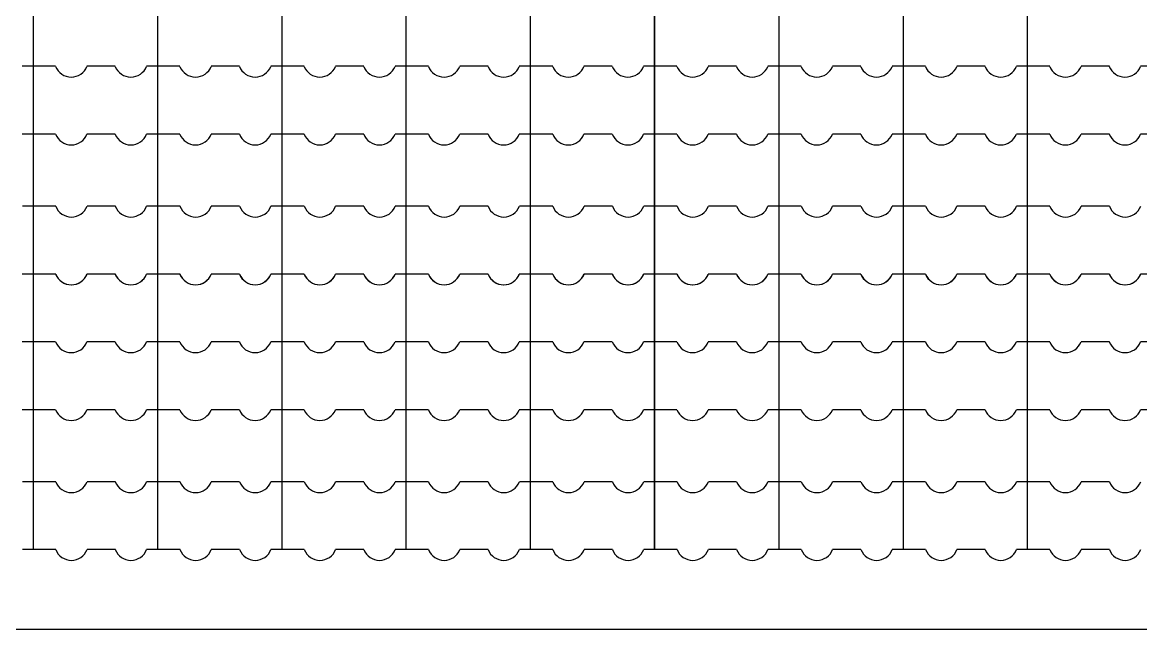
# Model space of a CAD drawing. Extents: x -29 to 75, y 16 to 65.
# Drawn here: x 38.199 to 40.179, y 19.156 to 20.231 of the extents above; entities that cross this region are included whole.
import ezdxf

# ---------------------------------------------------------------- set-up
doc = ezdxf.new("R2010")
doc.units = 0
doc.header["$MEASUREMENT"] = 0
for name, color, linetype in [('CORTE', 244, 'CONTINUOUS'), ('VISTAL', 30, 'CONTINUOUS'), ('VISTAP', 244, 'CONTINUOUS')]:
    doc.layers.add(name, color=color, linetype=linetype)

msp = doc.modelspace()

# ---------------------------------------------------------------- linework, layer by layer
at = {"layer": 'CORTE', "color": 1, "linetype": 'Continuous'}
for p, q in [((38.2179, 20.505), (38.2179, 19.7855)), ((38.4379, 20.5067), (38.4379, 19.7855)), ((39.7579, 20.505), (39.7579, 19.7855)), ((39.9779, 20.5067), (39.9779, 19.7855)), ((38.6579, 20.3986), (38.6579, 19.7855)), ((39.0979, 20.3986), (39.0979, 19.7855)), ((39.5379, 20.395), (39.5379, 19.7855)), ((38.8779, 20.2904), (38.8779, 19.7855)), ((39.3179, 20.2904), (39.3179, 19.7855)), ((39.3179, 20.2852), (39.3179, 19.9132)), ((39.3179, 20.2732), (39.3179, 19.7855)), ((38.2179, 20.1532), (38.1986, 20.1532)), ((38.2577, 20.1532), (38.2179, 20.1532)), ((38.3632, 20.1532), (38.3131, 20.1532)), ((38.4379, 20.1532), (38.4186, 20.1532)), ((38.4777, 20.1532), (38.4379, 20.1532)), ((38.5832, 20.1532), (38.5331, 20.1532)), ((38.6579, 20.1532), (38.6386, 20.1532)), ((38.6977, 20.1532), (38.6579, 20.1532)), ((38.8032, 20.1532), (38.7531, 20.1532)), ((38.8779, 20.1532), (38.8586, 20.1532)), ((38.8779, 20.1532), (38.8586, 20.1532)), ((38.9177, 20.1532), (38.8779, 20.1532)), ((38.9177, 20.1532), (38.8779, 20.1532)), ((39.0232, 20.1532), (38.9731, 20.1532)), ((39.0979, 20.1532), (39.0786, 20.1532)), ((39.1377, 20.1532), (39.0979, 20.1532)), ((39.2432, 20.1532), (39.1931, 20.1532)), ((39.3179, 20.1532), (39.2986, 20.1532)), ((39.3577, 20.1532), (39.3179, 20.1532)), ((39.3577, 20.1532), (39.3179, 20.1532)), ((39.3577, 20.1532), (39.3179, 20.1532)), ((39.4632, 20.1532), (39.4131, 20.1532)), ((39.5379, 20.1532), (39.5186, 20.1532)), ((39.5777, 20.1532), (39.5379, 20.1532)), ((39.6832, 20.1532), (39.6331, 20.1532)), ((39.7579, 20.1532), (39.7386, 20.1532)), ((39.7977, 20.1532), (39.7579, 20.1532)), ((39.9032, 20.1532), (39.8531, 20.1532)), ((39.9779, 20.1532), (39.9586, 20.1532)), ((40.0177, 20.1532), (39.9779, 20.1532)), ((40.1232, 20.1532), (40.0731, 20.1532)), ((40.1979, 20.1532), (40.1786, 20.1532)), ((38.2179, 20.0332), (38.1986, 20.0332)), ((38.2577, 20.0332), (38.2179, 20.0332)), ((38.3632, 20.0332), (38.3131, 20.0332)), ((38.4379, 20.0332), (38.4186, 20.0332)), ((38.4777, 20.0332), (38.4379, 20.0332)), ((38.5832, 20.0332), (38.5331, 20.0332)), ((38.6579, 20.0332), (38.6386, 20.0332)), ((38.6977, 20.0332), (38.6579, 20.0332)), ((38.8032, 20.0332), (38.7531, 20.0332)), ((38.8779, 20.0332), (38.8586, 20.0332)), ((38.8779, 20.0332), (38.8586, 20.0332)), ((38.9177, 20.0332), (38.8779, 20.0332)), ((38.9177, 20.0332), (38.8779, 20.0332)), ((39.0232, 20.0332), (38.9731, 20.0332)), ((39.0979, 20.0332), (39.0786, 20.0332)), ((39.1377, 20.0332), (39.0979, 20.0332)), ((39.2432, 20.0332), (39.1931, 20.0332)), ((39.3179, 20.0332), (39.2986, 20.0332)), ((39.3577, 20.0332), (39.3179, 20.0332)), ((39.3577, 20.0332), (39.3179, 20.0332)), ((39.3577, 20.0332), (39.3179, 20.0332)), ((39.4632, 20.0332), (39.4131, 20.0332)), ((39.5379, 20.0332), (39.5186, 20.0332)), ((39.5777, 20.0332), (39.5379, 20.0332)), ((39.6832, 20.0332), (39.6331, 20.0332)), ((39.7579, 20.0332), (39.7386, 20.0332)), ((39.7977, 20.0332), (39.7579, 20.0332)), ((39.9032, 20.0332), (39.8531, 20.0332)), ((39.9779, 20.0332), (39.9586, 20.0332)), ((40.0177, 20.0332), (39.9779, 20.0332)), ((40.1232, 20.0332), (40.0731, 20.0332)), ((40.1979, 20.0332), (40.1786, 20.0332)), ((38.2181, 19.9055), (38.1988, 19.9055)), ((38.2579, 19.9055), (38.2181, 19.9055)), ((38.3634, 19.9055), (38.3133, 19.9055)), ((38.4381, 19.9055), (38.4188, 19.9055)), ((38.4779, 19.9055), (38.4381, 19.9055)), ((38.5834, 19.9055), (38.5333, 19.9055)), ((38.6581, 19.9055), (38.6388, 19.9055)), ((38.6979, 19.9055), (38.6581, 19.9055)), ((38.8034, 19.9055), (38.7533, 19.9055)), ((38.8781, 19.9055), (38.8588, 19.9055)), ((38.8781, 19.9055), (38.8588, 19.9055)), ((38.9179, 19.9055), (38.8781, 19.9055)), ((38.9179, 19.9055), (38.8781, 19.9055)), ((39.0234, 19.9055), (38.9733, 19.9055)), ((39.0981, 19.9055), (39.0788, 19.9055)), ((39.1379, 19.9055), (39.0981, 19.9055)), ((39.2434, 19.9055), (39.1933, 19.9055)), ((39.3181, 19.9055), (39.2988, 19.9055)), ((39.3579, 19.9055), (39.3181, 19.9055)), ((39.3579, 19.9055), (39.3181, 19.9055)), ((39.3579, 19.9055), (39.3181, 19.9055)), ((39.4634, 19.9055), (39.4133, 19.9055)), ((39.5381, 19.9055), (39.5188, 19.9055)), ((39.5779, 19.9055), (39.5381, 19.9055)), ((39.6834, 19.9055), (39.6333, 19.9055)), ((39.7581, 19.9055), (39.7388, 19.9055)), ((39.7979, 19.9055), (39.7581, 19.9055)), ((39.9034, 19.9055), (39.8533, 19.9055)), ((39.9781, 19.9055), (39.9588, 19.9055)), ((40.0179, 19.9055), (39.9781, 19.9055)), ((40.1234, 19.9055), (40.0733, 19.9055)), ((38.2179, 19.7855), (38.1986, 19.7855)), ((38.2181, 19.7855), (38.1988, 19.7855)), ((38.2179, 19.7855), (38.2179, 19.2979)), ((38.2577, 19.7855), (38.2179, 19.7855)), ((38.2579, 19.7855), (38.2181, 19.7855)), ((38.3632, 19.7855), (38.3131, 19.7855)), ((38.3634, 19.7855), (38.3133, 19.7855)), ((38.4379, 19.7855), (38.4186, 19.7855)), ((38.4381, 19.7855), (38.4188, 19.7855)), ((38.4379, 19.7855), (38.4379, 19.2979)), ((38.4777, 19.7855), (38.4379, 19.7855)), ((38.4779, 19.7855), (38.4381, 19.7855)), ((38.5832, 19.7855), (38.5331, 19.7855)), ((38.5834, 19.7855), (38.5333, 19.7855)), ((38.6579, 19.7855), (38.6386, 19.7855)), ((38.6581, 19.7855), (38.6388, 19.7855)), ((38.6579, 19.7855), (38.6579, 19.2979)), ((38.6977, 19.7855), (38.6579, 19.7855)), ((38.6979, 19.7855), (38.6581, 19.7855)), ((38.8032, 19.7855), (38.7531, 19.7855)), ((38.8034, 19.7855), (38.7533, 19.7855)), ((38.8779, 19.7855), (38.8586, 19.7855)), ((38.8779, 19.7855), (38.8586, 19.7855)), ((38.8781, 19.7855), (38.8588, 19.7855)), ((38.8781, 19.7855), (38.8588, 19.7855)), ((38.8779, 19.7855), (38.8779, 19.2979)), ((38.8779, 19.7855), (38.8779, 19.2979)), ((38.9177, 19.7855), (38.8779, 19.7855)), ((38.9177, 19.7855), (38.8779, 19.7855)), ((38.9179, 19.7855), (38.8781, 19.7855)), ((38.9179, 19.7855), (38.8781, 19.7855)), ((39.0232, 19.7855), (38.9731, 19.7855)), ((39.0234, 19.7855), (38.9733, 19.7855)), ((39.0979, 19.7855), (39.0786, 19.7855)), ((39.0981, 19.7855), (39.0788, 19.7855)), ((39.0979, 19.7855), (39.0979, 19.2979)), ((39.1377, 19.7855), (39.0979, 19.7855)), ((39.1379, 19.7855), (39.0981, 19.7855)), ((39.2432, 19.7855), (39.1931, 19.7855)), ((39.2434, 19.7855), (39.1933, 19.7855)), ((39.3179, 19.7855), (39.2986, 19.7855)), ((39.3181, 19.7855), (39.2988, 19.7855)), ((39.3179, 19.7855), (39.3179, 19.2979)), ((39.3179, 19.7855), (39.3179, 19.2979)), ((39.3179, 19.7855), (39.3179, 19.2979)), ((39.3577, 19.7855), (39.3179, 19.7855)), ((39.3579, 19.7855), (39.3179, 19.7855)), ((39.3179, 19.7855), (39.3179, 19.4255)), ((39.3577, 19.7855), (39.3179, 19.7855)), ((39.3577, 19.7855), (39.3179, 19.7855)), ((39.3579, 19.7855), (39.3181, 19.7855)), ((39.3579, 19.7855), (39.3181, 19.7855)), ((39.4632, 19.7855), (39.4131, 19.7855)), ((39.4634, 19.7855), (39.4133, 19.7855)), ((39.5379, 19.7855), (39.5186, 19.7855)), ((39.5381, 19.7855), (39.5188, 19.7855)), ((39.5379, 19.7855), (39.5379, 19.2979)), ((39.5777, 19.7855), (39.5379, 19.7855)), ((39.5779, 19.7855), (39.5381, 19.7855)), ((39.6832, 19.7855), (39.6331, 19.7855)), ((39.6834, 19.7855), (39.6333, 19.7855)), ((39.7579, 19.7855), (39.7386, 19.7855)), ((39.7581, 19.7855), (39.7388, 19.7855)), ((39.7579, 19.7855), (39.7579, 19.2979)), ((39.7977, 19.7855), (39.7579, 19.7855)), ((39.7979, 19.7855), (39.7581, 19.7855)), ((39.9032, 19.7855), (39.8531, 19.7855)), ((39.9034, 19.7855), (39.8533, 19.7855)), ((39.9779, 19.7855), (39.9586, 19.7855)), ((39.9781, 19.7855), (39.9588, 19.7855)), ((39.9779, 19.7855), (39.9779, 19.2979)), ((40.0177, 19.7855), (39.9779, 19.7855)), ((40.0179, 19.7855), (39.9781, 19.7855)), ((40.1232, 19.7855), (40.0731, 19.7855)), ((40.1234, 19.7855), (40.0733, 19.7855)), ((40.1979, 19.7855), (40.1786, 19.7855)), ((38.2179, 19.6655), (38.1986, 19.6655)), ((38.2577, 19.6655), (38.2179, 19.6655)), ((38.3632, 19.6655), (38.3131, 19.6655)), ((38.4379, 19.6655), (38.4186, 19.6655)), ((38.4777, 19.6655), (38.4379, 19.6655)), ((38.5832, 19.6655), (38.5331, 19.6655)), ((38.6579, 19.6655), (38.6386, 19.6655)), ((38.6977, 19.6655), (38.6579, 19.6655)), ((38.8032, 19.6655), (38.7531, 19.6655)), ((38.8779, 19.6655), (38.8586, 19.6655)), ((38.8779, 19.6655), (38.8586, 19.6655)), ((38.9177, 19.6655), (38.8779, 19.6655)), ((38.9177, 19.6655), (38.8779, 19.6655)), ((39.0232, 19.6655), (38.9731, 19.6655)), ((39.0979, 19.6655), (39.0786, 19.6655)), ((39.1377, 19.6655), (39.0979, 19.6655)), ((39.2432, 19.6655), (39.1931, 19.6655)), ((39.3179, 19.6655), (39.2986, 19.6655)), ((39.3577, 19.6655), (39.3179, 19.6655)), ((39.3577, 19.6655), (39.3179, 19.6655)), ((39.4632, 19.6655), (39.4131, 19.6655)), ((39.5379, 19.6655), (39.5186, 19.6655)), ((39.5777, 19.6655), (39.5379, 19.6655)), ((39.6832, 19.6655), (39.6331, 19.6655)), ((39.7579, 19.6655), (39.7386, 19.6655)), ((39.7977, 19.6655), (39.7579, 19.6655)), ((39.9032, 19.6655), (39.8531, 19.6655)), ((39.9779, 19.6655), (39.9586, 19.6655)), ((40.0177, 19.6655), (39.9779, 19.6655)), ((40.1232, 19.6655), (40.0731, 19.6655)), ((40.1979, 19.6655), (40.1786, 19.6655)), ((38.2179, 19.5455), (38.1986, 19.5455)), ((38.2577, 19.5455), (38.2179, 19.5455)), ((38.3632, 19.5455), (38.3131, 19.5455)), ((38.4379, 19.5455), (38.4186, 19.5455)), ((38.4777, 19.5455), (38.4379, 19.5455)), ((38.5832, 19.5455), (38.5331, 19.5455)), ((38.6579, 19.5455), (38.6386, 19.5455)), ((38.6977, 19.5455), (38.6579, 19.5455)), ((38.8032, 19.5455), (38.7531, 19.5455)), ((38.8779, 19.5455), (38.8586, 19.5455)), ((38.8779, 19.5455), (38.8586, 19.5455)), ((38.9177, 19.5455), (38.8779, 19.5455)), ((38.9177, 19.5455), (38.8779, 19.5455)), ((39.0232, 19.5455), (38.9731, 19.5455)), ((39.0979, 19.5455), (39.0786, 19.5455)), ((39.1377, 19.5455), (39.0979, 19.5455)), ((39.2432, 19.5455), (39.1931, 19.5455)), ((39.3179, 19.5455), (39.2986, 19.5455)), ((39.3577, 19.5455), (39.3179, 19.5455)), ((39.3577, 19.5455), (39.3179, 19.5455)), ((39.4632, 19.5455), (39.4131, 19.5455)), ((39.5379, 19.5455), (39.5186, 19.5455)), ((39.5777, 19.5455), (39.5379, 19.5455)), ((39.6832, 19.5455), (39.6331, 19.5455)), ((39.7579, 19.5455), (39.7386, 19.5455)), ((39.7977, 19.5455), (39.7579, 19.5455)), ((39.9032, 19.5455), (39.8531, 19.5455)), ((39.9779, 19.5455), (39.9586, 19.5455)), ((40.0177, 19.5455), (39.9779, 19.5455)), ((40.1232, 19.5455), (40.0731, 19.5455)), ((40.1979, 19.5455), (40.1786, 19.5455)), ((38.2181, 19.4179), (38.1988, 19.4179)), ((38.2579, 19.4179), (38.2181, 19.4179)), ((38.3634, 19.4179), (38.3133, 19.4179)), ((38.4381, 19.4179), (38.4188, 19.4179)), ((38.4779, 19.4179), (38.4381, 19.4179)), ((38.5834, 19.4179), (38.5333, 19.4179)), ((38.6581, 19.4179), (38.6388, 19.4179)), ((38.6979, 19.4179), (38.6581, 19.4179)), ((38.8034, 19.4179), (38.7533, 19.4179)), ((38.8781, 19.4179), (38.8588, 19.4179)), ((38.8781, 19.4179), (38.8588, 19.4179)), ((38.9179, 19.4179), (38.8781, 19.4179)), ((38.9179, 19.4179), (38.8781, 19.4179)), ((39.0234, 19.4179), (38.9733, 19.4179)), ((39.0981, 19.4179), (39.0788, 19.4179)), ((39.1379, 19.4179), (39.0981, 19.4179)), ((39.2434, 19.4179), (39.1933, 19.4179)), ((39.3181, 19.4179), (39.2988, 19.4179)), ((39.3579, 19.4179), (39.3181, 19.4179)), ((39.3579, 19.4179), (39.3181, 19.4179)), ((39.4634, 19.4179), (39.4133, 19.4179)), ((39.5381, 19.4179), (39.5188, 19.4179)), ((39.5779, 19.4179), (39.5381, 19.4179)), ((39.6834, 19.4179), (39.6333, 19.4179)), ((39.7581, 19.4179), (39.7388, 19.4179)), ((39.7979, 19.4179), (39.7581, 19.4179)), ((39.9034, 19.4179), (39.8533, 19.4179)), ((39.9781, 19.4179), (39.9588, 19.4179)), ((40.0179, 19.4179), (39.9781, 19.4179)), ((40.1234, 19.4179), (40.0733, 19.4179)), ((38.2181, 19.2979), (38.1988, 19.2979)), ((38.2579, 19.2979), (38.2181, 19.2979)), ((38.3634, 19.2979), (38.3133, 19.2979)), ((38.4381, 19.2979), (38.4188, 19.2979)), ((38.4779, 19.2979), (38.4381, 19.2979)), ((38.5834, 19.2979), (38.5333, 19.2979)), ((38.6581, 19.2979), (38.6388, 19.2979)), ((38.6979, 19.2979), (38.6581, 19.2979)), ((38.8034, 19.2979), (38.7533, 19.2979)), ((38.8781, 19.2979), (38.8588, 19.2979)), ((38.8781, 19.2979), (38.8588, 19.2979)), ((38.9179, 19.2979), (38.8781, 19.2979)), ((38.9179, 19.2979), (38.8781, 19.2979)), ((39.0234, 19.2979), (38.9733, 19.2979)), ((39.0981, 19.2979), (39.0788, 19.2979)), ((39.1379, 19.2979), (39.0981, 19.2979)), ((39.2434, 19.2979), (39.1933, 19.2979)), ((39.3181, 19.2979), (39.2988, 19.2979)), ((39.3579, 19.2979), (39.3179, 19.2979)), ((39.3579, 19.2979), (39.3181, 19.2979)), ((39.4634, 19.2979), (39.4133, 19.2979)), ((39.5381, 19.2979), (39.5188, 19.2979)), ((39.5779, 19.2979), (39.5381, 19.2979)), ((39.6834, 19.2979), (39.6333, 19.2979)), ((39.7581, 19.2979), (39.7388, 19.2979)), ((39.7979, 19.2979), (39.7581, 19.2979)), ((39.9034, 19.2979), (39.8533, 19.2979)), ((39.9781, 19.2979), (39.9588, 19.2979)), ((40.0179, 19.2979), (39.9781, 19.2979)), ((40.1234, 19.2979), (40.0733, 19.2979))]:
    msp.add_line(p, q, dxfattribs=at)
for centre in [(38.2854, 20.1638), (38.3909, 20.1638), (38.5054, 20.1638), (38.6109, 20.1638), (38.7254, 20.1638), (38.8309, 20.1638), (38.8309, 20.1638), (38.9454, 20.1638), (39.0509, 20.1638), (39.1654, 20.1638), (39.2709, 20.1638), (39.3854, 20.1638), (39.4909, 20.1638), (39.6054, 20.1638), (39.7109, 20.1638), (39.8254, 20.1638), (39.9309, 20.1638), (40.0454, 20.1638), (40.1509, 20.1638), (38.2854, 20.0438), (38.3909, 20.0438), (38.5054, 20.0438), (38.6109, 20.0438), (38.7254, 20.0438), (38.8309, 20.0438), (38.8309, 20.0438), (38.9454, 20.0438), (39.0509, 20.0438), (39.1654, 20.0438), (39.2709, 20.0438), (39.3854, 20.0438), (39.4909, 20.0438), (39.6054, 20.0438), (39.7109, 20.0438), (39.8254, 20.0438), (39.9309, 20.0438), (40.0454, 20.0438), (40.1509, 20.0438), (38.2856, 19.9162), (38.3911, 19.9162), (38.5056, 19.9162), (38.6111, 19.9162), (38.7256, 19.9162), (38.8311, 19.9162), (38.8311, 19.9162), (38.9456, 19.9162), (39.0511, 19.9162), (39.1656, 19.9162), (39.2711, 19.9162), (39.3856, 19.9162), (39.4911, 19.9162), (39.6056, 19.9162), (39.7111, 19.9162), (39.8256, 19.9162), (39.9311, 19.9162), (40.0456, 19.9162), (40.1511, 19.9162), (38.2854, 19.7962), (38.2856, 19.7962), (38.3909, 19.7962), (38.3911, 19.7962), (38.5054, 19.7962), (38.5056, 19.7962), (38.6109, 19.7962), (38.6111, 19.7962), (38.7254, 19.7962), (38.7256, 19.7962), (38.8309, 19.7962), (38.8309, 19.7962), (38.8311, 19.7962), (38.8311, 19.7962), (38.9454, 19.7962), (38.9456, 19.7962), (39.0509, 19.7962), (39.0511, 19.7962), (39.1654, 19.7962), (39.1656, 19.7962), (39.2709, 19.7962), (39.2711, 19.7962), (39.3854, 19.7962), (39.3856, 19.7962), (39.4909, 19.7962), (39.4911, 19.7962), (39.6054, 19.7962), (39.6056, 19.7962), (39.7109, 19.7962), (39.7111, 19.7962), (39.8254, 19.7962), (39.8256, 19.7962), (39.9309, 19.7962), (39.9311, 19.7962), (40.0454, 19.7962), (40.0456, 19.7962), (40.1509, 19.7962), (40.1511, 19.7962), (38.2854, 19.6762), (38.3909, 19.6762), (38.5054, 19.6762), (38.6109, 19.6762), (38.7254, 19.6762), (38.8309, 19.6762), (38.8309, 19.6762), (38.9454, 19.6762), (39.0509, 19.6762), (39.1654, 19.6762), (39.2709, 19.6762), (39.3854, 19.6762), (39.4909, 19.6762), (39.6054, 19.6762), (39.7109, 19.6762), (39.8254, 19.6762), (39.9309, 19.6762), (40.0454, 19.6762), (40.1509, 19.6762), (38.2854, 19.5562), (38.3909, 19.5562), (38.5054, 19.5562), (38.6109, 19.5562), (38.7254, 19.5562), (38.8309, 19.5562), (38.8309, 19.5562), (38.9454, 19.5562), (39.0509, 19.5562), (39.1654, 19.5562), (39.2709, 19.5562), (39.3854, 19.5562), (39.4909, 19.5562), (39.6054, 19.5562), (39.7109, 19.5562), (39.8254, 19.5562), (39.9309, 19.5562), (40.0454, 19.5562), (40.1509, 19.5562), (38.2856, 19.4286), (38.3911, 19.4286), (38.5056, 19.4286), (38.6111, 19.4286), (38.7256, 19.4286), (38.8311, 19.4286), (38.8311, 19.4286), (38.9456, 19.4286), (39.0511, 19.4286), (39.1656, 19.4286), (39.2711, 19.4286), (39.3856, 19.4286), (39.4911, 19.4286), (39.6056, 19.4286), (39.7111, 19.4286), (39.8256, 19.4286), (39.9311, 19.4286), (40.0456, 19.4286), (40.1511, 19.4286), (38.2856, 19.3086), (38.3911, 19.3086), (38.5056, 19.3086), (38.6111, 19.3086), (38.7256, 19.3086), (38.8311, 19.3086), (38.8311, 19.3086), (38.9456, 19.3086), (39.0511, 19.3086), (39.1656, 19.3086), (39.2711, 19.3086), (39.3856, 19.3086), (39.4911, 19.3086), (39.6056, 19.3086), (39.7111, 19.3086), (39.8256, 19.3086), (39.9311, 19.3086), (40.0456, 19.3086), (40.1511, 19.3086)]:
    msp.add_arc(centre, 0.0297, 201.0517, 338.9483, dxfattribs=at)
at = {"layer": 'VISTAL', "color": 1, "linetype": 'Continuous'}
msp.add_line((41.0887, 19.1563), (32.9852, 19.1563), dxfattribs=at)
at = {"layer": 'VISTAP', "color": 1, "linetype": 'Continuous'}
for p, q in [((39.3179, 19.7855), (39.3179, 20.2732)), ((39.3179, 19.2979), (39.3179, 19.7855))]:
    msp.add_line(p, q, dxfattribs=at)

doc.saveas('drawing.dxf')
